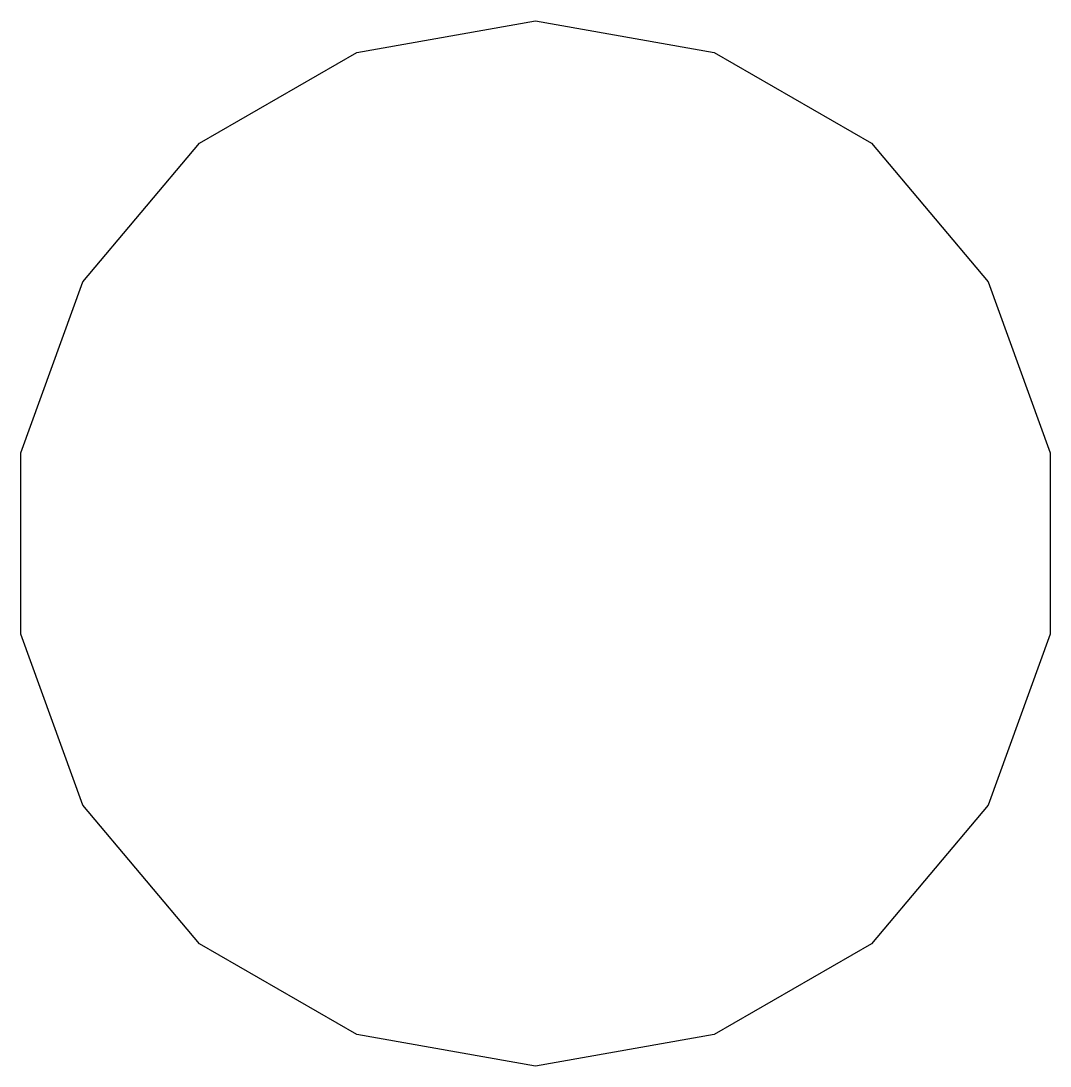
# Model space of a CAD drawing. Extents: x 77.9 to 119.8, y -117.2 to -80.9.
# Drawn here: x 116.988 to 119.212, y -106.129 to -103.871 of the extents above; entities that cross this region are included whole.
import ezdxf

# ---------------------------------------------------------------- set-up
doc = ezdxf.new("R2010")
doc.units = 0
doc.header["$MEASUREMENT"] = 0
doc.layers.add('BLACK', color=7, linetype='CONTINUOUS')

msp = doc.modelspace()

# ---------------------------------------------------------------- linework, layer by layer
at = {"layer": 'Black'}
for p, q in [((117.714, -103.939), (118.1, -103.871)), ((118.1, -103.871), (118.486, -103.939)), ((117.374, -104.135), (117.714, -103.939)), ((118.486, -103.939), (118.826, -104.135)), ((117.122, -104.435), (117.374, -104.135)), ((118.826, -104.135), (119.078, -104.435)), ((116.988, -104.804), (117.122, -104.435)), ((119.078, -104.435), (119.212, -104.804)), ((116.988, -105.196), (116.988, -104.804)), ((119.212, -104.804), (119.212, -105.196)), ((117.122, -105.565), (116.988, -105.196)), ((119.212, -105.196), (119.078, -105.565)), ((117.374, -105.865), (117.122, -105.565)), ((119.078, -105.565), (118.826, -105.865)), ((117.714, -106.061), (117.374, -105.865)), ((118.826, -105.865), (118.486, -106.061)), ((118.1, -106.129), (117.714, -106.061)), ((118.486, -106.061), (118.1, -106.129))]:
    msp.add_line(p, q, dxfattribs=at)

doc.saveas('drawing.dxf')
